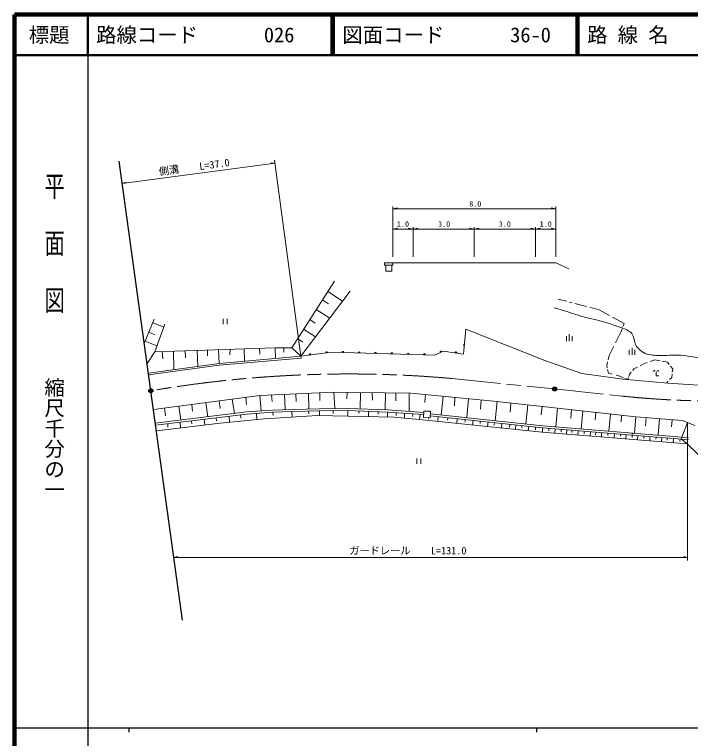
# Model space of a CAD drawing. Units: millimetres, scale not verified, with parts at other scales. Extents: x 40000 to 680000, y 20000 to 380000.
# Drawn here: x 40000 to 205731, y 202409 to 380000 of the extents above; entities that cross this region are included whole.
import ezdxf
from ezdxf.enums import TextEntityAlignment as Align

# ---------------------------------------------------------------- set-up
doc = ezdxf.new("R2010")
doc.units = ezdxf.units.MM
doc.header["$LTSCALE"] = 1000
doc.header["$PDMODE"] = 32
doc.header["$PDSIZE"] = 500
doc.linetypes.add('CHAIN', pattern=[18.5, 12, -1.5, 3.5, -1.5])
for name, color, linetype, lineweight in [('M-BGD', 7, 'Continuous', 13), ('M-BMK', 2, 'CHAIN', 13), ('M-BMK-SRVR', 3, 'Continuous', 25), ('M-STR-HTXT', 7, 'Continuous', 13), ('M-TTL', 2, 'Continuous', 140), ('M-TTL-BAND', 7, 'Continuous', 25), ('M-TTL-LINE', 7, 'Continuous', 50)]:
    doc.layers.add(name, color=color, linetype=linetype, lineweight=lineweight)
doc.layers.add('M-OTRS', color=6, linetype='Continuous')
doc.layers.add('M-TTL-TXT', color=7, linetype='Continuous')
doc.styles.add('@ＭＳ ゴシック', font='')
doc.styles.add('ＭＳ ゴシック', font='')
doc.styles.get('@ＭＳ ゴシック').set_extended_font_data('@MS Gothic')
doc.styles.get('ＭＳ ゴシック').set_extended_font_data('MS Gothic')

msp = doc.modelspace()

# ---------------------------------------------------------------- linework, layer by layer
at = {"layer": 'M-BGD'}
for p, q in [((132721, 320592), (132721, 332870)), ((132721, 332370), (133903, 332578)), ((132721, 332370), (172721, 332370)), ((172721, 332370), (171540, 332578)), ((172721, 320592), (172721, 332870)), ((132721, 320592), (132721, 327870)), ((132721, 327370), (133903, 327578)), ((132721, 327370), (137721, 327370)), ((137721, 327370), (136540, 327578)), ((137721, 320592), (137721, 327870)), ((137721, 327370), (138903, 327578)), ((137721, 327370), (152721, 327370)), ((152721, 327370), (151540, 327578)), ((152721, 320592), (152721, 327870)), ((152721, 327370), (153903, 327578)), ((152721, 327370), (167721, 327370)), ((167721, 327370), (166540, 327578)), ((167721, 320592), (167721, 327870)), ((167721, 327370), (168903, 327578)), ((167721, 327370), (172721, 327370)), ((172721, 327370), (171540, 327578)), ((130730, 319091), (132721, 319091)), ((130730, 318516), (130730, 319091)), ((132721, 318516), (130730, 318516)), ((131011, 318516), (131011, 317016)), ((132469, 317016), (132469, 318516)), ((132721, 319091), (137721, 319091)), ((132721, 319091), (132721, 318516)), ((137721, 319091), (152721, 319091)), ((152721, 319091), (167721, 319091)), ((167721, 319091), (172721, 319091)), ((172721, 319091), (175929, 317603)), ((131011, 317016), (132469, 317016)), ((107961, 298275), (118470, 314623)), ((122295, 312170), (110234, 296230)), ((116831, 312074), (120440, 309719)), ((115484, 309977), (116942, 309040)), ((175299, 309648), (173250, 310177)), ((176719, 309281), (176021, 309461)), ((180234, 308373), (177384, 309109)), ((113999, 307667), (117275, 305535)), ((183344, 307569), (181015, 308171)), ((185867, 306188), (183344, 307569)), ((189457, 304223), (186627, 305772)), ((74204, 305290), (71812, 299330)), ((73875, 304471), (76621, 303342)), ((76875, 304029), (74380, 297273)), ((91127, 305340), (91127, 304040)), ((92102, 304040), (92102, 305340)), ((112390, 305165), (113689, 304298)), ((189177, 303450), (189457, 304223)), ((72899, 302038), (74435, 301407)), ((110864, 302791), (113813, 300960)), ((150095, 296703), (150628, 302795)), ((150628, 302795), (170033, 295149)), ((187339, 299431), (188672, 302055)), ((188672, 302055), (188965, 302865)), ((109400, 300513), (110683, 299596)), ((175296, 299860), (175296, 301085)), ((175996, 299860), (175996, 301610)), ((176696, 299860), (176696, 301085)), ((72031, 299876), (74923, 298743)), ((185768, 296338), (186921, 298609)), ((74380, 297273), (72496, 294388)), ((74380, 297273), (103937, 298254)), ((76216, 297334), (76328, 295562)), ((78949, 297424), (79084, 292897)), ((81879, 297522), (81936, 295772)), ((84811, 297619), (84973, 293690)), ((87279, 297701), (87334, 296263)), ((89997, 297791), (90139, 294386)), ((92858, 297886), (92829, 296515)), ((96292, 298000), (96385, 294959)), ((100104, 298127), (100148, 296711)), ((103937, 298254), (107961, 298275)), ((103937, 298254), (104026, 295660)), ((106009, 298265), (106037, 297208)), ((110234, 296230), (107961, 298275)), ((110234, 296230), (117695, 297153)), ((117695, 297153), (143078, 296470)), ((143078, 296470), (145102, 297432)), ((145102, 297432), (150095, 296703)), ((190689, 296516), (190689, 297741)), ((191389, 296516), (191389, 298266)), ((192089, 296516), (192089, 297741)), ((110234, 296230), (90139, 294386)), ((110292, 295708), (90185, 293944)), ((110234, 296230), (110292, 295708)), ((170033, 295149), (179055, 291952)), ((185195, 294007), (185393, 294814)), ((185504, 295263), (185768, 296338)), ((196978, 295272), (195863, 294876)), ((198272, 295041), (196978, 295272)), ((200118, 294711), (198779, 294951)), ((90139, 294386), (72819, 292054)), ((90185, 293944), (72881, 291605)), ((185328, 293337), (185195, 294007)), ((191868, 293104), (191556, 292716)), ((192706, 293522), (191868, 293104)), ((194311, 294325), (193362, 293851)), ((195140, 294619), (194311, 294325)), ((200528, 294170), (200118, 294711)), ((201364, 293066), (200849, 293746)), ((201270, 292275), (201364, 293066)), ((179055, 291952), (189107, 290543)), ((185587, 292032), (185417, 292889)), ((186564, 291775), (185587, 292032)), ((188379, 291297), (187537, 291519)), ((189274, 290909), (188379, 291297)), ((190784, 291758), (190628, 291242)), ((191221, 292300), (190784, 291758)), ((196949, 292792), (196599, 292442)), ((197299, 291392), (197299, 292442)), ((197999, 291392), (197299, 291392)), ((197999, 292442), (197649, 292792)), ((201119, 290999), (201215, 291810)), ((189107, 290543), (200194, 289551)), ((190382, 290429), (189618, 290760)), ((190544, 290965), (190382, 290429)), ((199829, 289584), (200291, 290090)), ((200194, 289551), (207721, 289077)), ((200601, 290431), (201119, 290999)), ((100170, 286575), (74055, 283128)), ((96687, 286115), (96909, 284354)), ((118309, 287379), (100170, 286575)), ((100170, 286575), (100503, 282747)), ((103023, 286701), (103162, 285073)), ((106160, 286840), (106364, 283071)), ((108939, 286964), (109050, 285045)), ((112054, 287102), (112192, 283248)), ((114825, 287225), (114882, 285298)), ((137172, 287100), (118309, 287379)), ((118309, 287379), (118528, 283335)), ((121555, 287331), (121500, 285690)), ((124836, 287283), (124722, 283245)), ((127724, 287240), (127753, 285410)), ((130921, 287193), (130864, 283018)), ((133473, 287155), (133473, 285242)), ((136781, 287106), (136727, 282622)), ((158315, 285053), (137172, 287100)), ((140793, 286750), (140623, 284849)), ((145079, 286335), (144585, 281783)), ((147961, 286055), (147885, 284008)), ((83479, 284372), (83674, 282671)), ((86892, 284822), (87418, 281339)), ((90218, 285261), (90441, 283382)), ((93349, 285674), (93938, 282140)), ((151305, 285732), (150884, 281109)), ((154448, 285427), (154278, 283223)), ((158315, 285053), (157840, 280365)), ((192315, 281272), (158315, 285053)), ((161684, 284678), (161541, 282494)), ((165829, 284217), (165327, 279563)), ((74521, 279755), (96898, 282504)), ((76775, 283487), (77001, 281587)), ((80271, 283948), (80818, 280528)), ((96898, 282504), (103268, 282933)), ((96945, 282006), (103296, 282434)), ((103268, 282933), (108010, 283144)), ((103296, 282434), (108028, 282644)), ((103296, 282434), (103384, 281626)), ((108010, 283144), (114770, 283312)), ((108028, 282644), (114778, 282812)), ((108028, 282644), (108086, 281220)), ((112115, 282746), (112142, 282084)), ((114770, 283312), (121747, 283354)), ((114778, 282812), (121739, 282854)), ((114778, 282812), (114787, 281597)), ((118152, 282833), (118152, 282140)), ((121739, 282854), (131434, 282497)), ((121739, 282854), (121741, 281445)), ((121747, 283354), (131461, 282996)), ((124480, 282753), (124442, 282093)), ((126779, 282669), (126761, 281335)), ((129123, 282582), (129125, 281934)), ((131434, 282497), (131407, 281233)), ((131434, 282497), (140305, 281866)), ((131461, 282996), (140315, 282367)), ((140322, 282729), (140291, 281121)), ((141963, 282697), (140322, 282729)), ((141932, 281089), (141963, 282697)), ((169365, 283824), (169083, 281765)), ((173144, 283404), (172722, 278854)), ((176591, 283021), (176430, 280952)), ((179318, 282718), (178933, 278350)), ((74591, 279249), (96945, 282006)), ((86489, 280717), (86689, 279293)), ((89448, 281082), (89495, 280323)), ((101296, 280791), (90403, 279740)), ((92643, 281476), (92746, 279966)), ((95410, 281817), (95451, 281013)), ((99337, 282167), (99432, 280611)), ((114256, 281609), (101296, 280791)), ((132994, 281199), (114256, 281609)), ((139303, 280662), (132994, 281199)), ((133603, 282343), (133583, 281616)), ((135640, 282198), (135585, 280978)), ((137677, 282053), (137611, 281392)), ((139452, 281927), (139303, 280662)), ((169354, 277561), (139303, 280662)), ((140291, 281121), (141932, 281089)), ((141540, 281097), (141496, 280767)), ((141941, 281564), (169480, 278616)), ((141951, 282065), (169527, 279114)), ((143858, 281358), (143797, 280198)), ((146215, 281106), (146176, 280509)), ((148503, 280861), (148408, 279723)), ((150485, 280649), (150447, 280004)), ((182515, 282362), (182346, 280587)), ((186121, 281961), (185735, 277799)), ((188838, 281659), (188724, 280095)), ((192315, 281272), (192032, 277288)), ((203766, 280406), (192315, 281272)), ((194884, 281078), (194696, 279113)), ((198103, 280834), (197806, 276819)), ((201196, 280600), (201071, 278884)), ((90403, 279740), (74784, 277860)), ((77554, 279615), (77622, 278753)), ((80620, 279993), (80697, 278572)), ((83393, 280335), (83488, 279613)), ((152409, 280443), (152303, 279321)), ((154200, 280251), (154149, 279640)), ((156101, 280048), (155992, 278940)), ((157665, 279881), (157597, 279266)), ((159469, 279687), (159384, 278590)), ((161467, 279473), (161383, 278808)), ((162942, 279316), (162815, 278236)), ((164402, 279159), (164358, 278587)), ((166054, 278982), (165969, 277910)), ((169527, 279114), (203591, 276350)), ((205027, 279905), (203591, 276350)), ((206804, 279200), (203766, 280406)), ((167745, 278801), (167722, 278122)), ((204947, 274695), (169354, 277561)), ((169480, 278616), (169407, 277556)), ((169480, 278616), (203550, 275851)), ((171016, 278491), (171012, 277907)), ((172514, 278370), (172473, 277309)), ((174022, 278247), (174012, 277618)), ((175386, 278137), (175313, 277081)), ((176639, 278035), (176619, 277468)), ((178179, 277910), (178116, 276855)), ((179657, 277790), (179620, 277122)), ((181226, 277663), (181123, 276613)), ((182500, 277559), (182452, 276917)), ((183947, 277442), (183883, 276391)), ((185490, 277317), (185452, 276748)), ((187106, 277186), (187014, 276139)), ((188586, 277065), (188557, 276570)), ((191632, 277103), (191370, 277103)), ((189950, 276955), (189885, 275908)), ((191454, 276833), (191426, 276252)), ((192827, 276721), (192735, 275678)), ((194283, 276603), (194258, 276009)), ((195759, 276483), (195722, 275438)), ((197274, 276361), (197254, 275839)), ((198675, 276247), (198656, 275202)), ((200040, 276136), (200011, 275558)), ((201575, 276012), (201516, 274971)), ((203177, 275882), (203142, 275287)), ((203550, 275851), (203591, 276350)), ((203550, 275851), (205245, 275751)), ((203550, 275851), (204947, 274695)), ((203591, 276350), (205245, 276263)), ((204947, 274695), (225478, 254664)), ((138634, 271082), (138634, 269782)), ((139609, 269782), (139609, 271082))]:
    msp.add_line(p, q, dxfattribs=at)
at = {"layer": 'M-BGD', "lineweight": 25}
for centre, start, end in [((150344, 298907), 97.68288, 252.32212), ((112420, 296443), 19.73695, 174.37618), ((116550, 296955), 19.73695, 174.37618), ((120475, 297022), 11.13869, 165.77792), ((124502, 296914), 11.13869, 165.77792), ((128466, 296807), 11.13869, 165.77792), ((132512, 296698), 11.13869, 165.77792), ((136494, 296591), 11.13869, 165.77792), ((140495, 296483), 11.13869, 165.77792), ((144581, 297122), 38.12387, 192.7631), ((148254, 296915), 4.37463, 159.01387)]:
    msp.add_arc(centre, 256, start, end, dxfattribs=at)
at = {"layer": 'M-BGD'}
msp.add_open_spline([(208301, 295682), (207334, 295849), (207087, 295891), (206308, 296019), (205426, 296163), (204937, 296295), (204046, 296374), (202999, 296467), (202406, 296412), (201354, 296411), (200259, 296410), (199645, 296319), (198551, 296355), (197208, 296400), (196414, 296317), (195130, 296710), (194405, 296933), (194001, 297148), (193429, 297645), (192917, 298090), (192604, 298353), (192288, 298954), (192025, 299455), (192101, 299820), (191914, 300356), (191718, 300918), (191704, 301305), (191316, 301757), (190931, 302207), (190598, 302346), (190082, 302636), (189374, 303036), (188903, 303106), (188138, 303384), (186706, 303904), (185900, 304190), (184437, 304618), (182632, 305145), (181577, 305278), (179764, 305777), (178566, 306106), (177904, 306324), (176717, 306692), (175868, 306956), (175399, 307124), (174548, 307384), (173676, 307651), (173393, 307731), (172305, 308038)], degree=3, knots=[0, 0, 0, 0, 1, 1, 1, 2, 2, 2, 3, 3, 3, 4, 4, 4, 5, 5, 5, 6, 6, 6, 7, 7, 7, 8, 8, 8, 9, 9, 9, 10, 10, 10, 11, 11, 11, 12, 12, 12, 13, 13, 13, 14, 14, 14, 15, 15, 15, 16, 16, 16, 16], dxfattribs=at)
at = {"layer": 'M-BMK'}
for p, q in [((147184, 290724), (172422, 288150)), ((172422, 288150), (188913, 286404))]:
    msp.add_line(p, q, dxfattribs=at)
for centre, radius, start, end in [((122004, 3778), 288049, 84.98506, 99.70992), ((211954, 504025), 218837, 263.95609, 278.7691)]:
    msp.add_arc(centre, radius, start, end, dxfattribs=at)
at = {"layer": 'M-BMK-SRVR'}
for p, q in [((73422, 287700), (65624, 344042)), ((81207, 231453), (73422, 287700))]:
    msp.add_line(p, q, dxfattribs=at)
for centre in [(73422, 287700), (172422, 288150)]:
    msp.add_circle(centre, 500, dxfattribs=at)
for p in [(73422, 287700), (172422, 288150)]:
    msp.add_point(p, dxfattribs=at)
at = {"layer": 'M-OTRS'}
msp.add_point((73422, 287700), dxfattribs=at)
at = {"layer": 'M-STR-HTXT'}
for p, q in [((66387, 338530), (103881, 343509)), ((103881, 343509), (102854, 343597)), ((110227, 296229), (103783, 344239)), ((66387, 338530), (67345, 338909)), ((204978, 279925), (204978, 246066)), ((79082, 246802), (80082, 247052)), ((204978, 246802), (203972, 247024)), ((79082, 246802), (204978, 246802))]:
    msp.add_line(p, q, dxfattribs=at)
at = {"layer": 'M-TTL'}
for p, q in [((40000, 380000), (40000, 20000)), ((680000, 380000), (40000, 380000))]:
    msp.add_line(p, q, dxfattribs=at)
at = {"layer": 'M-TTL-BAND'}
for p, q in [((58000, 370000), (58000, 20000)), ((40000, 205000), (579000, 205000)), ((68000, 205000), (68000, 204000)), ((168000, 205000), (168000, 204000))]:
    msp.add_line(p, q, dxfattribs=at)
at = {"layer": 'M-TTL-LINE'}
for p, q in [((58000, 380000), (58000, 370000)), ((117750, 380000), (117750, 370000)), ((118250, 380000), (118250, 370000)), ((177750, 380000), (177750, 370000)), ((178250, 380000), (178250, 370000)), ((40000, 370000), (680000, 370000))]:
    msp.add_line(p, q, dxfattribs=at)

# ---------------------------------------------------------------- texts
at = {"layer": 'M-BGD', "style": 'ＭＳ ゴシック'}
for s, p in [('8.0', (151484, 332508)), ('1.0', (133763, 327557)), ('3.0', (143845, 327557)), ('3.0', (158731, 327557)), ('1.0', (168763, 327557))]:
    msp.add_text(s, height=1320, dxfattribs=at).set_placement(p, align=Align.BOTTOM_LEFT)
at = {"layer": 'M-STR-HTXT', "style": 'ＭＳ ゴシック'}
msp.add_text('側溝\u3000\u3000L=37.0', height=1833, rotation=7.565, dxfattribs=at).set_placement((75585, 339977), align=Align.BOTTOM_LEFT)
msp.add_text('ガードレール\u3000\u3000L=131.0', height=1833, dxfattribs=at).set_placement((122080, 247026), align=Align.BOTTOM_LEFT)
at = {"layer": 'M-TTL-BAND', "style": '@ＭＳ ゴシック', "width": 1.4}
msp.add_text('平  面  図', height=3666, rotation=270, dxfattribs=at).set_placement((49777, 306475), align=Align.MIDDLE_RIGHT)
at = {"layer": 'M-TTL-BAND', "style": '@ＭＳ ゴシック'}
msp.add_text('縮尺千分の一', height=3666, rotation=270, dxfattribs=at).set_placement((49777, 261030), align=Align.MIDDLE_RIGHT)
at = {"layer": 'M-TTL-TXT', "style": 'ＭＳ ゴシック'}
msp.add_text('標題', height=3666, dxfattribs=at).set_placement((48500, 375000), align=Align.MIDDLE_CENTER)
for s, p in [('路線コード', (60000, 375000)), ('026', (101142, 375000)), ('図面コード', (120380, 375000)), ('36-0', (161521, 375000)), ('路 線 名', (180380, 375000))]:
    msp.add_text(s, height=3666, dxfattribs=at).set_placement(p, align=Align.MIDDLE_LEFT)

doc.saveas('drawing.dxf')
